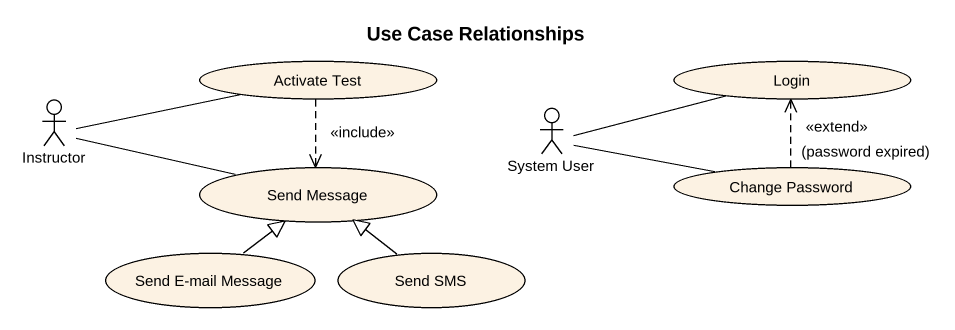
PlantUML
@startuml
title Use Case Relationships
actor Instructor
usecase "Activate Test" as Activate_Test
usecase Login
actor "System User" as System_User
usecase "Send Message" as Send_Message
usecase "Change Password" as Change_Password
usecase "Send E-mail Message" as Send_E_mail_Message
usecase "Send SMS" as Send_SMS
Instructor -right- Activate_Test
Instructor -right- Send_Message
Activate_Test ..> Send_Message : <<include>>
System_User -right- Login
System_User -right- Change_Password
Change_Password .up.> Login : <<extend>>\n(password expired)
Send_E_mail_Message -up-|> Send_Message
Send_SMS -up-|> Send_Message
@enduml
